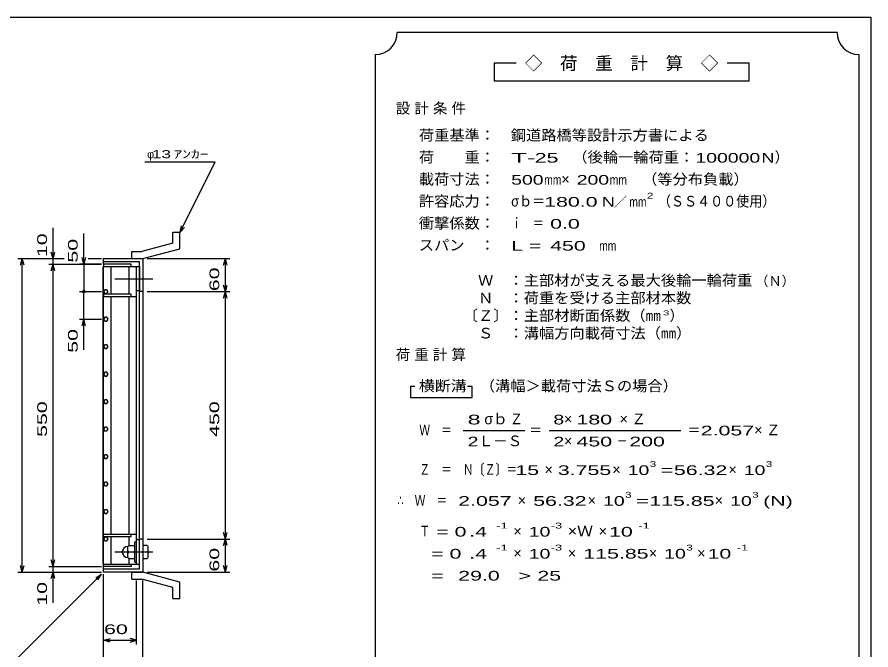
# Model space of a CAD drawing. Units: millimetres on the paper, with parts at other scales. Extents: x 0 to 355, y 0 to 234.
# Drawn here: x 160.9 to 355.1, y 90 to 233.8 of the extents above; entities that cross this region are included whole.
import ezdxf
from ezdxf.enums import TextEntityAlignment as Align

# ---------------------------------------------------------------- set-up
doc = ezdxf.new("R2010")
doc.units = ezdxf.units.MM
doc.linetypes.add('CHAIN', pattern=[18.5, 12, -1.5, 3.5, -1.5])
for name, color, linetype, lineweight in [('0_2', 150, 'Continuous', 25), ('16', 3, 'Continuous', 25), ('19', 6, 'Continuous', 25), ('22', 4, 'Continuous', 25), ('24', 2, 'Continuous', 25)]:
    doc.layers.add(name, color=color, linetype=linetype, lineweight=lineweight)
doc.styles.add('ベクトル', font='')
doc.styles.get('ベクトル').set_extended_font_data('ベクトル')

msp = doc.modelspace()

# ---------------------------------------------------------------- linework, layer by layer
at = {"layer": '0_2'}
for p, q in [((9.1, 233.85), (355.1, 233.85)), ((355.1, 233.85), (355.1, 13.85))]:
    msp.add_line(p, q, dxfattribs=at)
at = {"layer": '16'}
for p, q in [((180.537, 109.5), (180.537, 177.125)), ((180.537, 177.125), (180.625, 177.125)), ((186.875, 177.688), (180.625, 177.688)), ((180.625, 177.688), (180.625, 177.125)), ((180.625, 177.125), (186.875, 177.125)), ((180.625, 109.5), (180.625, 177.125)), ((180.625, 177.125), (188.125, 177.125)), ((182.312, 170.875), (182.312, 177.125)), ((186.438, 170.875), (186.438, 177.125)), ((186.875, 177.125), (186.875, 177.688)), ((188.125, 109.5), (188.125, 177.125)), ((188.125, 177.125), (188.75, 177.125)), ((188.75, 177.125), (188.75, 171.625)), ((180.872, 171.869), (180.625, 171.434)), ((180.625, 171.434), (180.878, 171.003)), ((180.625, 170.875), (180.625, 170.312)), ((186.875, 170.875), (180.625, 170.875)), ((181.372, 171.872), (180.872, 171.869)), ((180.878, 171.003), (181.378, 171.006)), ((181.625, 171.438), (181.372, 171.872)), ((181.378, 171.006), (181.625, 171.441)), ((186.875, 170.312), (186.875, 170.875)), ((188.75, 171.625), (188.125, 171.625)), ((180.625, 170.312), (188.125, 170.312)), ((182.312, 116.312), (182.312, 170.312)), ((186.438, 116.312), (186.438, 170.312)), ((180.872, 165.619), (180.625, 165.184)), ((180.625, 165.184), (180.878, 164.753)), ((181.372, 165.622), (180.872, 165.619)), ((181.625, 165.188), (181.372, 165.622)), ((181.378, 164.756), (181.625, 165.191)), ((180.878, 164.753), (181.378, 164.756)), ((180.872, 159.369), (180.625, 158.934)), ((181.372, 159.372), (180.872, 159.369)), ((181.625, 158.938), (181.372, 159.372)), ((180.625, 158.934), (180.878, 158.503)), ((180.878, 158.503), (181.378, 158.506)), ((181.378, 158.506), (181.625, 158.941)), ((180.872, 153.119), (180.625, 152.684)), ((180.625, 152.684), (180.878, 152.253)), ((181.372, 153.122), (180.872, 153.119)), ((180.878, 152.253), (181.378, 152.256)), ((181.625, 152.688), (181.372, 153.122)), ((181.378, 152.256), (181.625, 152.691)), ((180.872, 146.869), (180.625, 146.434)), ((180.625, 146.434), (180.878, 146.003)), ((181.372, 146.872), (180.872, 146.869)), ((180.878, 146.003), (181.378, 146.006)), ((181.625, 146.438), (181.372, 146.872)), ((181.378, 146.006), (181.625, 146.441)), ((180.872, 140.619), (180.625, 140.184)), ((180.625, 140.184), (180.878, 139.753)), ((181.372, 140.622), (180.872, 140.619)), ((181.625, 140.188), (181.372, 140.622)), ((181.378, 139.756), (181.625, 140.191)), ((180.878, 139.753), (181.378, 139.756)), ((180.872, 134.369), (180.625, 133.934)), ((181.372, 134.372), (180.872, 134.369)), ((181.625, 133.938), (181.372, 134.372)), ((180.625, 133.934), (180.878, 133.503)), ((180.878, 133.503), (181.378, 133.506)), ((181.378, 133.506), (181.625, 133.941)), ((180.872, 128.119), (180.625, 127.684)), ((180.625, 127.684), (180.878, 127.253)), ((181.372, 128.122), (180.872, 128.119)), ((180.878, 127.253), (181.378, 127.256)), ((181.625, 127.688), (181.372, 128.122)), ((181.378, 127.256), (181.625, 127.691)), ((180.872, 121.869), (180.625, 121.434)), ((180.625, 121.434), (180.878, 121.003)), ((181.372, 121.872), (180.872, 121.869)), ((180.878, 121.003), (181.378, 121.006)), ((181.625, 121.438), (181.372, 121.872)), ((181.378, 121.006), (181.625, 121.441)), ((180.625, 115.75), (180.625, 116.312)), ((180.625, 116.312), (188.125, 116.312)), ((180.625, 115.75), (186.875, 115.75)), ((180.872, 115.619), (180.625, 115.184)), ((180.625, 115.184), (180.878, 114.753)), ((181.372, 115.622), (180.872, 115.619)), ((180.878, 114.753), (181.378, 114.756)), ((181.625, 115.188), (181.372, 115.622)), ((181.378, 114.756), (181.625, 115.191)), ((182.312, 109.5), (182.312, 115.75)), ((186.438, 113.875), (186.438, 115.75)), ((186.875, 115.75), (186.875, 116.312)), ((187.75, 109.938), (187.75, 114.562)), ((187.75, 114.562), (188.125, 114.562)), ((188.75, 115), (188.125, 115)), ((188.125, 109.938), (188.125, 114.562)), ((188.75, 109.5), (188.75, 115)), ((186.125, 113.5), (186.375, 113.75)), ((186.125, 111), (186.125, 113.5)), ((186.375, 113.75), (187.5, 113.75)), ((187.75, 113.5), (187.5, 113.75)), ((186.375, 112.25), (186.125, 112.5)), ((186.375, 112.25), (186.125, 112)), ((186.125, 111), (186.375, 110.75)), ((186.375, 112.25), (187.5, 112.25)), ((186.375, 110.75), (187.5, 110.75)), ((187.5, 112.25), (187.75, 112.5)), ((187.75, 112), (187.5, 112.25)), ((187.5, 110.75), (187.75, 111)), ((180.537, 109.5), (180.625, 109.5)), ((180.625, 109.5), (186.875, 109.5)), ((180.625, 108.938), (180.625, 109.5)), ((180.625, 109.5), (188.125, 109.5)), ((186.875, 108.938), (180.625, 108.938)), ((186.438, 109.5), (186.438, 110.625)), ((186.875, 109.5), (186.875, 108.938)), ((187.75, 109.938), (188.125, 109.938)), ((188.125, 109.5), (188.75, 109.5))]:
    msp.add_line(p, q, dxfattribs=at)
at = {"layer": '16', "linetype": 'CHAIN'}
for p, q in [((183.175, 174.375), (191.8, 174.375)), ((183.175, 112.25), (191.8, 112.25))]:
    msp.add_line(p, q, dxfattribs=at)
at = {"layer": '16'}
msp.add_arc((186.125, 112.25), 1.25, 90, 270, dxfattribs=at)
at = {"layer": '19'}
for p, q in [((196.326, 184.952), (197.951, 184.952)), ((196.326, 182.45), (196.326, 184.952)), ((197.951, 181.202), (197.951, 184.952)), ((196.326, 182.45), (189.285, 180.564)), ((189.5, 178.938), (197.951, 181.202)), ((180.625, 177.688), (180.625, 178.938)), ((180.625, 178.938), (189.5, 178.938)), ((186.999, 180.564), (189.285, 180.564)), ((186.999, 178.939), (186.999, 180.564)), ((187, 178.938), (189.5, 178.938)), ((189.5, 178.938), (189.5, 107.688)), ((188.75, 178.188), (180.625, 178.188)), ((188.75, 108.438), (188.75, 178.188)), ((189.5, 171.438), (188.75, 171.438)), ((189.5, 115.188), (188.75, 115.188)), ((190.5, 113.75), (189.5, 113.75)), ((189.5, 113.75), (189.5, 110.75)), ((190.75, 113.5), (190.5, 113.75)), ((190.75, 111), (190.75, 113.5)), ((189.5, 112.25), (190.5, 112.25)), ((189.5, 110.75), (190.5, 110.75)), ((190.75, 112.5), (190.5, 112.25)), ((190.5, 112.25), (190.75, 112)), ((190.5, 110.75), (190.75, 111)), ((180.625, 107.688), (180.625, 108.938)), ((180.625, 108.438), (188.75, 108.438)), ((189.5, 107.688), (180.625, 107.688)), ((186.999, 106.061), (186.999, 107.686)), ((187, 107.688), (189.5, 107.688)), ((197.951, 105.422), (189.5, 107.688)), ((186.999, 106.061), (189.285, 106.061)), ((196.326, 104.175), (189.285, 106.061)), ((197.951, 101.672), (197.951, 105.422)), ((196.326, 101.672), (196.326, 104.175)), ((196.326, 101.672), (197.951, 101.672))]:
    msp.add_line(p, q, dxfattribs=at)
at = {"layer": '22'}
for p, q in [((190, 200.938), (206, 200.938)), ((198, 184.938), (206, 200.938)), ((198, 184.938), (198.3, 186.398)), ((169.125, 178.938), (169.125, 185.938)), ((176.125, 177.688), (176.125, 184.688)), ((198, 184.938), (199, 186.037)), ((161.125, 178.938), (171.625, 178.938)), ((161.725, 177.438), (162.125, 178.938)), ((162.525, 177.438), (162.125, 178.938)), ((162.125, 107.687), (162.125, 178.938)), ((168.125, 178.938), (171.625, 178.938)), ((169.125, 178.938), (168.725, 180.438)), ((169.125, 178.938), (169.525, 180.438)), ((169.125, 177.688), (169.125, 178.938)), ((176.125, 177.688), (175.725, 179.188)), ((176.525, 179.188), (176.125, 177.688)), ((177.125, 178.938), (180.125, 178.938)), ((177.125, 178.938), (180.125, 178.938)), ((190.5, 178.938), (209.3, 178.938)), ((207.9, 177.438), (208.3, 178.938)), ((208.7, 177.438), (208.3, 178.938)), ((208.3, 171.438), (208.3, 178.938)), ((168.125, 177.688), (180.125, 177.688)), ((168.725, 176.188), (169.125, 177.688)), ((169.525, 176.188), (169.125, 177.688)), ((169.125, 108.937), (169.125, 177.688)), ((180.125, 177.688), (175.125, 177.688)), ((176.125, 177.688), (176.125, 171.438)), ((208.3, 171.438), (207.9, 172.938)), ((208.3, 171.438), (208.7, 172.938)), ((175.125, 171.438), (180.125, 171.438)), ((176.125, 165.188), (176.125, 171.438)), ((190.5, 171.438), (209.3, 171.438)), ((207.9, 169.938), (208.3, 171.438)), ((208.7, 169.938), (208.3, 171.438)), ((208.3, 115.187), (208.3, 171.438)), ((175.125, 165.188), (180.125, 165.188)), ((175.725, 163.688), (176.125, 165.188)), ((176.525, 163.688), (176.125, 165.188)), ((176.125, 158.188), (176.125, 165.188)), ((208.3, 115.187), (207.9, 116.687)), ((208.3, 115.187), (208.7, 116.687)), ((190.5, 115.187), (209.3, 115.187)), ((207.9, 113.688), (208.3, 115.188)), ((208.7, 113.688), (208.3, 115.188)), ((208.3, 107.688), (208.3, 115.188)), ((162.125, 107.687), (161.725, 109.187)), ((162.125, 107.687), (162.525, 109.187)), ((168.125, 108.937), (180.125, 108.937)), ((169.125, 108.937), (168.725, 110.437)), ((169.125, 108.937), (169.525, 110.437)), ((169.125, 107.688), (169.125, 108.938)), ((208.3, 107.688), (207.9, 109.188)), ((208.3, 107.688), (208.7, 109.188)), ((161.125, 107.687), (180.125, 107.687)), ((161.125, 88.188), (180.125, 107.188)), ((168.125, 107.688), (180.125, 107.688)), ((168.725, 106.188), (169.125, 107.688)), ((169.525, 106.188), (169.125, 107.688)), ((169.125, 100.688), (169.125, 107.688)), ((178.825, 106.388), (180.125, 107.188)), ((179.325, 105.888), (180.125, 107.188)), ((180.625, 91.188), (180.625, 107.188)), ((180.625, 84.188), (180.625, 107.188)), ((190.5, 107.688), (209.3, 107.688)), ((188.125, 91.188), (188.125, 105.762)), ((189.5, 84.188), (189.5, 105.762)), ((180.625, 92.188), (182.125, 92.588)), ((182.125, 91.787), (180.625, 92.188)), ((180.625, 92.188), (188.125, 92.188)), ((188.125, 92.188), (186.625, 92.588)), ((186.625, 91.787), (188.125, 92.188))]:
    msp.add_line(p, q, dxfattribs=at)
msp.add_circle((176.125, 171.438), 0.3, dxfattribs=at)
at = {"layer": '24', "color": 4}
for p, q in [((347.4, 230.35), (247.4, 230.35)), ((242.4, 225.35), (242.4, 70.35)), ((352.4, 70.35), (352.4, 225.35)), ((274.4, 223.35), (269.4, 223.35)), ((269.4, 223.35), (269.4, 219.35)), ((327.4, 223.35), (322.4, 223.35)), ((327.4, 219.35), (327.4, 223.35)), ((269.4, 219.35), (327.4, 219.35)), ((251.4, 149.85), (250.4, 149.85)), ((250.4, 149.85), (250.4, 147.35)), ((264.4, 149.85), (263.4, 149.85)), ((264.4, 147.35), (264.4, 149.85)), ((250.4, 147.35), (264.4, 147.35)), ((262.4, 139.85), (276.4, 139.85)), ((281.9, 139.85), (311.9, 139.85))]:
    msp.add_line(p, q, dxfattribs=at)
for centre, start, end in [((242.4, 230.35), 270, 0), ((352.4, 230.35), 180, 270)]:
    msp.add_arc(centre, 5, start, end, dxfattribs=at)

# ---------------------------------------------------------------- texts
at = {"layer": '22', "color": 2, "style": 'ベクトル'}
msp.add_text('φ', height=1.833, dxfattribs=at).set_placement((190.5, 202.688), align=Align.MIDDLE_LEFT)
for s, height, width, p in [(' 13 ', 1.833, 1.6, (190.5, 202.688)), ('ｱﾝｶｰ', 1.833, 1.6, (196.5, 202.688)), (' 60 ', 2.199, 1.65, (179.375, 94.688))]:
    msp.add_text(s, height=height, dxfattribs=dict(at, width=width)).set_placement(p, align=Align.MIDDLE_LEFT)
at = {"layer": '22', "color": 2, "style": 'ベクトル', "width": 1.65}
for s, p in [(' 10 ', (166.625, 177.938)), (' 50 ', (173.625, 176.688)), (' 60 ', (205.8, 170.188)), (' 50 ', (173.625, 156.188)), (' 550 ', (166.625, 137.062)), (' 450 ', (205.8, 137.062)), (' 60 ', (205.8, 106.438)), (' 10 ', (166.625, 98.688))]:
    msp.add_text(s, height=2.199, rotation=90, dxfattribs=at).set_placement(p, align=Align.MIDDLE_LEFT)
at = {"layer": '24', "style": 'ベクトル'}
for s, height, p in [('◇\u3000荷\u3000重\u3000計\u3000算\u3000◇', 2.933, (276.4, 223.35)), ('）', 2.419, (333.2, 202)), ('×', 2.419, (284.7, 197)), ('／', 2.199, (296.65, 191.85)), ('（Ｎ）', 2.199, (328.8, 173.85)), ('）', 2.419, (309.3, 166)), ('σｂ', 2.419, (267.2, 142.5)), ('×', 2.419, (285.3, 142.5)), ('Ｌ－Ｓ', 2.419, (265.9, 137.5)), ('×', 2.419, (285.3, 137.5)), ('×', 2.419, (280.9, 131)), ('×', 2.419, (296.3, 131)), ('×', 2.419, (322.7, 131)), ('×', 2.419, (274.8, 124)), ('×', 2.419, (290.7, 124)), ('×', 2.419, (319.6, 124)), ('×', 2.419, (273.8, 117)), ('×', 2.419, (293.2, 117)), ('×', 2.419, (273.8, 112)), ('×', 2.419, (286.2, 112)), ('×', 2.419, (304.6, 112)), ('×', 2.419, (315.6, 112))]:
    msp.add_text(s, height=height, dxfattribs=at).set_placement(p, align=Align.MIDDLE_LEFT)
for s, height, width, p in [('荷重基準：\u3000', 2.419, 1.05, (252.3, 207)), ('鋼道路橋等設計示方書による', 2.419, 1.05, (273.2, 207)), ('荷\u3000\u3000重：\u3000', 2.419, 1.05, (252.3, 202)), ('T-', 2.199, 2, (273.3, 201.85)), (' 25 ', 2.199, 1.65, (277.3, 201.85)), ('（後輪一輪荷重：', 2.419, 1.05, (287.2, 202)), ('100000', 2.199, 1.5, (315.2, 201.85)), ('N', 2.199, 1.4, (330.2, 201.85)), ('載荷寸法：\u3000', 2.419, 1.05, (252.3, 197)), ('\u3000（等分布負載）', 2.419, 1.05, (299.6, 197)), ('500', 2.199, 1.5, (273.3, 196.85)), ('mm', 2.199, 0.8, (280.8, 196.85)), ('200', 2.199, 1.5, (288.2, 196.85)), ('mm', 2.199, 0.8, (295.7, 196.85)), ('許容応力：\u3000', 2.419, 1.05, (252.3, 192)), ('σｂ＝', 2.419, 0.9, (273.3, 192)), ('180.0', 2.199, 1.65, (280.8, 191.85)), ('N', 2.199, 1.4, (293.9, 191.85)), ('mm', 2.199, 0.8, (300.15, 191.85)), ('2', 1.32, 1.5, (304.15, 193.25)), ('（ＳＳ４００使用）', 2.419, 0.9, (306.65, 192)), ('衝撃係数：\u3000', 2.419, 1.05, (252.3, 187)), ('ｉ\u3000＝', 2.419, 0.75, (273.3, 187)), (' 0.0', 2.199, 1.65, (280.8, 186.85)), ('スパン\u3000：\u3000', 2.419, 1.05, (252.3, 182)), ('L =', 2.199, 1.65, (273.3, 181.85)), (' 450 ', 2.199, 1.65, (280.8, 181.85)), ('mm', 2.199, 0.8, (293.3, 181.85)), ('\u3000Ｗ\u3000：主部材が支える最大後輪一輪荷重', 2.419, 1.05, (262.3, 174)), ('\u3000Ｎ\u3000：荷重を受ける主部材本数', 2.419, 1.05, (262.3, 170)), ('〔Ｚ〕：主部材断面係数（㎜', 2.419, 1.05, (262.3, 166)), ('3', 1.1, 1.8, (307.8, 166.6)), ('\u3000Ｓ\u3000：溝幅方向載荷寸法（㎜）', 2.419, 1.05, (262.3, 162)), ('横断溝', 2.419, 1.1, (252.3, 150)), ('\u3000（溝幅＞載荷寸法Ｓの場合）', 2.419, 1.05, (262.7, 150)), ('Ｚ', 2.419, 0.9, (273, 142.5)), ('8', 2.199, 1.8, (263.4, 142.35)), ('8', 2.199, 1.5, (282.9, 142.35)), (' 180 ', 2.199, 1.65, (286.8, 142.35)), ('Ｗ\u3000＝', 2.419, 0.75, (252.4, 140)), ('＝', 2.419, 0.9, (277.4, 140)), ('＝', 2.419, 0.9, (313.4, 140)), ('2.057', 2.199, 1.65, (316.4, 139.85)), ('2', 2.199, 1.5, (263.4, 137.35)), ('2', 2.199, 1.5, (282.9, 137.35)), (' 450 ', 2.199, 1.65, (286.8, 137.35)), (' 200 ', 2.199, 1.65, (298.8, 137.35)), ('－', 2.419, 0.75, (297.3, 137.5)), ('Ｚ\u3000＝\u3000Ｎ〔Ｚ〕＝', 2.419, 0.75, (252.4, 131)), ('3', 1.32, 1.5, (304.8, 132.25)), ('3', 1.32, 1.5, (331.2, 132.25)), (' 15 ', 2.199, 1.65, (272.9, 130.85)), ('3.755', 2.199, 1.65, (283.9, 130.85)), ('10', 2.199, 1.5, (299.8, 130.85)), ('=', 2.199, 1.7, (307.3, 130.85)), ('56.32', 2.199, 1.65, (310.3, 130.85)), ('10', 2.199, 1.5, (326.2, 130.85)), ('∴\u3000Ｗ\u3000＝', 2.419, 0.75, (247.4, 124)), (' 2.057', 2.199, 1.65, (259.9, 123.85)), ('56.32', 2.199, 1.65, (278.3, 123.85)), ('10', 2.199, 1.5, (294.2, 123.85)), ('3', 1.32, 1.5, (299.2, 125.25)), ('=', 2.199, 1.7, (301.7, 123.85)), ('115.85', 2.199, 1.65, (304.7, 123.85)), ('10', 2.199, 1.5, (323.1, 123.85)), ('3', 1.32, 1.5, (328.1, 125.25)), ('(N)', 2.199, 1.65, (330.6, 123.85)), ('-1', 1.32, 1.65, (269.9, 118.25)), ('-3', 1.32, 1.65, (282.3, 118.25)), ('-1', 1.32, 1.65, (302.2, 118.25)), ('Ｔ', 2.419, 0.75, (252.4, 117)), (' = 0', 2.199, 1.65, (254.9, 116.85)), (' .4 ', 2.199, 1.65, (262.4, 116.85)), ('10', 2.199, 1.5, (277.3, 116.85)), ('×Ｗ', 2.419, 1.1, (286.2, 117)), (' 10 ', 2.199, 1.65, (294.2, 116.85)), ('  = 0', 2.199, 1.65, (252.4, 111.85)), (' .4 ', 2.199, 1.65, (262.4, 111.85)), ('-1', 1.32, 1.65, (269.9, 113.25)), ('10', 2.199, 1.5, (277.3, 111.85)), ('-3', 1.32, 1.65, (282.3, 113.25)), ('115.85', 2.199, 1.65, (289.7, 111.85)), ('10', 2.199, 1.5, (308.1, 111.85)), ('3', 1.32, 1.5, (313.1, 113.25)), (' 10 ', 2.199, 1.65, (316.6, 111.85)), ('-1', 1.32, 1.65, (324.6, 113.25)), ('  =', 2.199, 1.65, (252.4, 106.85)), (' 29.0', 2.199, 1.65, (259.9, 106.85)), ('>', 2.199, 1.7, (274.9, 106.85)), (' 25 ', 2.199, 1.65, (277.9, 106.85))]:
    msp.add_text(s, height=height, dxfattribs=dict(at, width=width)).set_placement(p, align=Align.MIDDLE_LEFT)
at = {"layer": '24', "char_height": 2.419, "attachment_point": 4, "style": 'ベクトル'}
for s, insert in [('\\T1.28;設計条件', (247.05, 213)), ('\\T1.28;荷重計算', (247.05, 157)), ('\\T1.42;×Ｚ', (297.95, 142.5)), ('\\T1.42;×Ｚ', (328.55, 140))]:
    msp.add_mtext(s, dxfattribs=dict(at, insert=insert))

doc.saveas('drawing.dxf')
